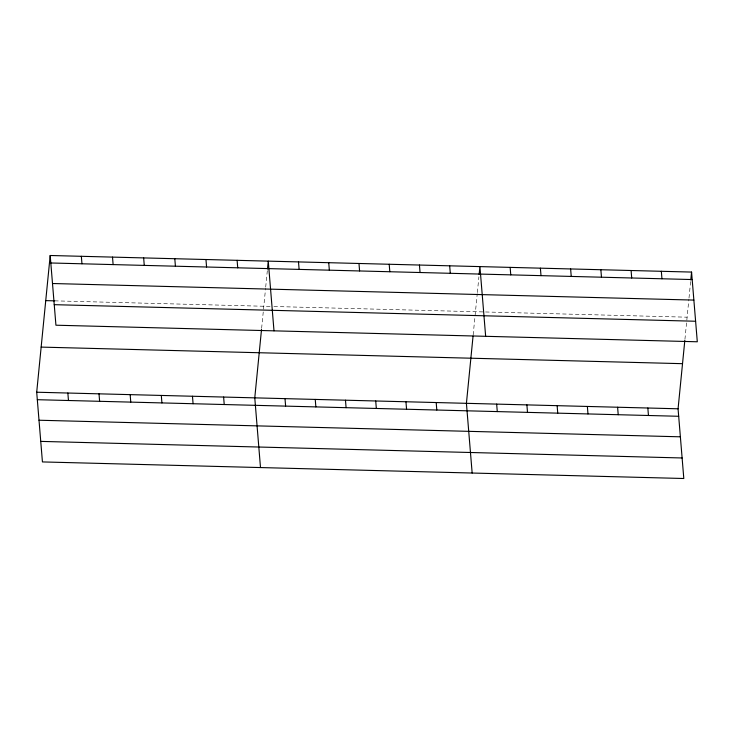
<?xml version="1.0" encoding="UTF-8"?>
<svg xmlns="http://www.w3.org/2000/svg" width="734" height="734" viewBox="0 0 734 734"><rect width="100%" height="100%" fill="white"/><g stroke="black" fill="none" stroke-linecap="round" stroke-linejoin="round"><path stroke-width="0.55" stroke-dasharray="3.67 2.75" d="M261.625 328.382L265.589 288.205M265.699 287.077L267.369 270.158M473.164 334.961L477.247 293.673M477.357 292.545L478.917 276.755M684.932 339.328L688.896 299.142M689.006 298.013L690.676 281.094M54.646 300.848L272.764 306.482M273.892 306.509L484.422 311.95M485.541 311.978L687.116 317.189"/><path stroke-width="1.1" d="M684.822 340.429L678.069 408.792L683.804 478.504L42.434 461.925L36.7 392.222L50.196 255.496L691.566 272.075L697.3 341.778L55.931 325.208L50.196 255.496M261.515 329.493L254.771 397.856L260.497 467.567M267.479 269.029L268.259 261.13L273.993 330.841M473.063 336.071L466.42 403.324L472.155 473.035M479.137 274.498L479.917 266.598L485.651 336.31M690.786 279.966L691.566 272.075M50.811 262.983L692.18 279.553M52.499 283.517L693.869 300.087M45.737 300.619L54.646 300.848M54.233 304.674L695.612 321.244M41.15 347.099L682.528 363.679M36.7 392.222L678.069 408.792M37.315 399.7L678.693 416.279M39.003 420.233L680.381 436.813M40.746 441.391L682.115 457.97M661.334 271.286L661.949 278.773M647.838 408.012L648.452 415.499M631.093 270.507L631.708 277.993M617.597 407.232L618.221 414.719M600.862 269.727L601.476 277.213M587.365 406.452L587.98 413.93M570.621 268.947L571.236 276.424M557.134 405.673L557.748 413.15M540.389 268.167L541.004 275.645M526.893 404.884L527.507 412.37M510.148 267.387L510.763 274.865M496.661 404.104L497.276 411.591M449.676 265.818L450.291 273.305M436.189 402.544L436.803 410.031M419.444 265.038L420.059 272.525M405.948 401.764L406.563 409.242M389.203 264.258L389.818 271.736M375.716 400.984L376.331 408.462M358.972 263.478L359.587 270.956M345.475 400.195L346.09 407.682M328.731 262.699L329.346 270.176M315.244 399.415L315.859 406.902M298.499 261.91L299.114 269.396M285.003 398.635L285.618 406.122M237.11 260.322L237.724 267.809M223.613 397.048L224.228 404.535M205.96 259.524L206.575 267.002M192.464 396.241L193.079 403.728M174.802 258.717L175.417 266.203M161.306 395.442L161.92 402.92M143.653 257.909L144.268 265.396M130.157 394.635L130.771 402.122M112.504 257.102L113.119 264.589M99.007 393.828L99.622 401.314M81.346 256.304L81.96 263.781M67.849 393.02L68.464 400.507"/></g></svg>
